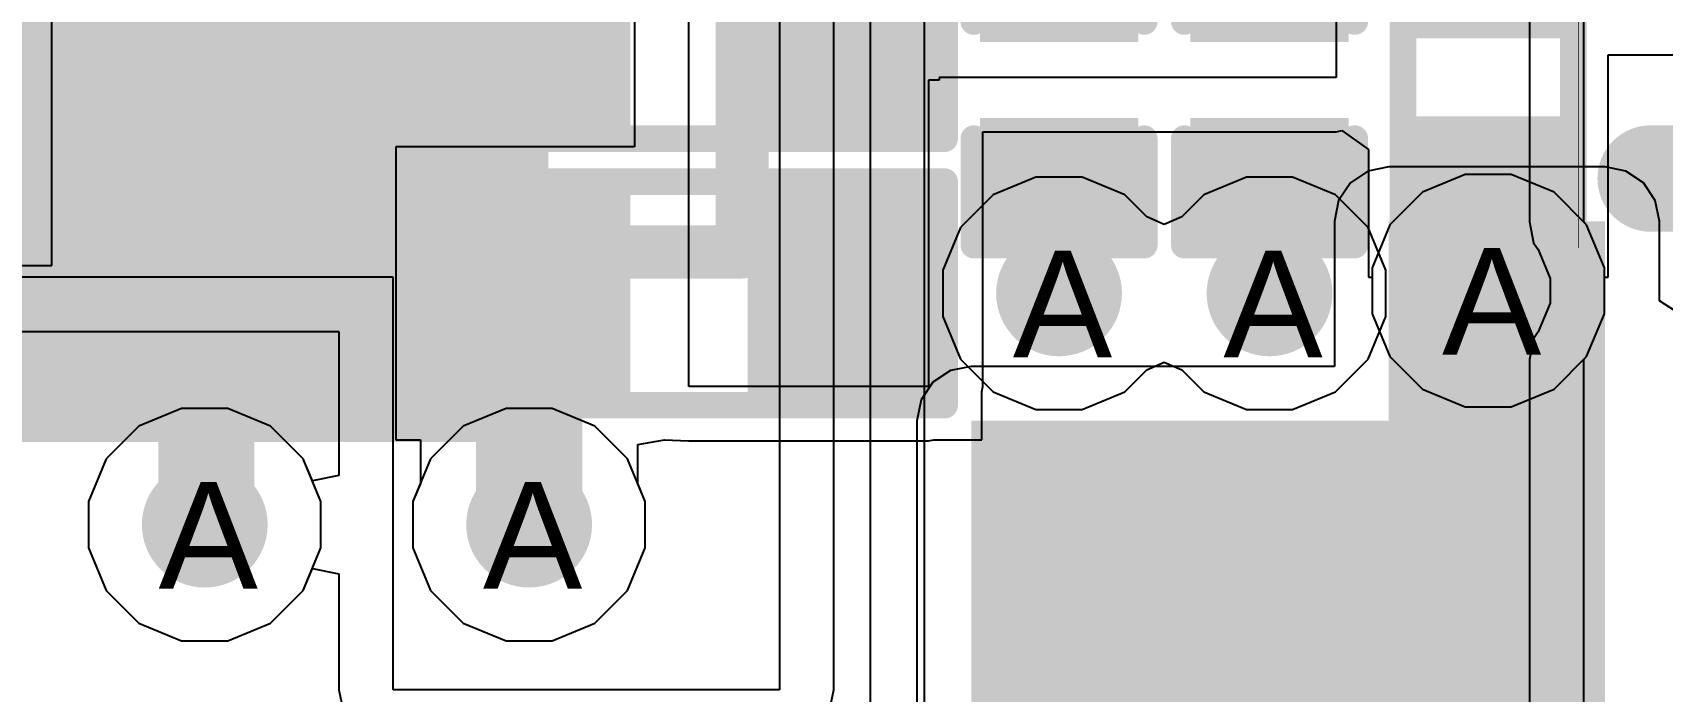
# Model space of a CAD drawing. Header units: inches. Extents: x 0 to 208, y 0 to 213.
# Drawn here: x 0.1968 to 0.5028, y 2.1997 to 2.3234 of the extents above; entities that cross this region are included whole.
import ezdxf

# ---------------------------------------------------------------- set-up
doc = ezdxf.new("R2010")
doc.units = ezdxf.units.IN
doc.header["$MEASUREMENT"] = 0
for name, color, linetype in [('Bottom Layer', 5, 'Continuous'), ('Bottom Overlay', 54, 'Continuous'), ('Bottom Paste', 16, 'Continuous'), ('Bottom Solder', 6, 'Continuous'), ('Drill Drawing', 1, 'Continuous'), ('L2_GND1', 16, 'Continuous'), ('L3_SIG1', 76, 'Continuous'), ('L4_PWR', 90, 'Continuous'), ('L5_GND2', 156, 'Continuous'), ('L6_SIG2', 130, 'Continuous'), ('L7_GND3', 216, 'Continuous'), ('Top Layer', 1, 'Continuous'), ('Top Overlay', 2, 'Continuous'), ('Top Paste', 8, 'Continuous'), ('Top Solder', 216, 'Continuous'), ('Via Holes', 16, 'Continuous')]:
    doc.layers.add(name, color=color, linetype=linetype)
doc.styles.add('Arial', font='', dxfattribs={"height": 0.2})
doc.styles.get('Arial').set_extended_font_data('Arial')

# ---------------------------------------------------------------- blocks, each defined once
blk = doc.blocks.new('CAP_0402_12')
at = {"layer": 'Top Layer'}
for points in [[(-0.0275, -0.0125), (-0.0275, 0.0125), (-0.0095, 0.0125), (-0.0095, -0.0125)], [(0.0095, -0.0125), (0.0095, 0.0125), (0.0275, 0.0125), (0.0275, -0.0125)]]:
    blk.add_hatch(color=1, dxfattribs=at).paths.add_polyline_path(points)
at = {"layer": 'Top Paste'}
for points in [[(-0.0275, -0.0125), (-0.0275, 0.0125), (-0.0095, 0.0125), (-0.0095, -0.0125)], [(0.0095, -0.0125), (0.0095, 0.0125), (0.0275, 0.0125), (0.0275, -0.0125)]]:
    blk.add_hatch(color=8, dxfattribs=at).paths.add_polyline_path(points)
at = {"layer": 'Top Solder'}
for points in [[(-0.02986, -0.01486), (-0.02986, 0.01486), (-0.00714, 0.01486), (-0.00714, -0.01486)], [(0.00714, -0.01486), (0.00714, 0.01486), (0.02986, 0.01486), (0.02986, -0.01486)]]:
    blk.add_hatch(color=216, dxfattribs=at).paths.add_polyline_path(points)
at = {"layer": 'Top Overlay'}
for points in [[(-0.011, 0.016, 0.005, 0.005, 0), (-0.031, 0.016, 0.005, 0.005, 0)], [(-0.031, -0.016, 0.005, 0.005, 0), (-0.031, 0.016, 0.005, 0.005, 0)], [(0.031, 0.016, 0.005, 0.005, 0), (0.011, 0.016, 0.005, 0.005, 0)], [(0.031, -0.016, 0.005, 0.005, 0), (0.031, 0.016, 0.005, 0.005, 0)], [(-0.011, -0.016, 0.005, 0.005, 0), (-0.031, -0.016, 0.005, 0.005, 0)], [(0.031, -0.016, 0.005, 0.005, 0), (0.011, -0.016, 0.005, 0.005, 0)]]:
    blk.add_lwpolyline(points, format="xyseb", dxfattribs=at)
for points in [[(-0.03225, 0.016, 0.0025, 0.0025, 1), (-0.02975, 0.016, 0.0025, 0.0025, 1)], [(-0.03225, 0.016, 0.0025, 0.0025, 1), (-0.02975, 0.016, 0.0025, 0.0025, 1)], [(-0.01225, 0.016, 0.0025, 0.0025, 1), (-0.00975, 0.016, 0.0025, 0.0025, 1)], [(0.00975, 0.016, 0.0025, 0.0025, 1), (0.01225, 0.016, 0.0025, 0.0025, 1)], [(0.02975, 0.016, 0.0025, 0.0025, 1), (0.03225, 0.016, 0.0025, 0.0025, 1)], [(0.02975, 0.016, 0.0025, 0.0025, 1), (0.03225, 0.016, 0.0025, 0.0025, 1)], [(-0.03225, -0.016, 0.0025, 0.0025, 1), (-0.02975, -0.016, 0.0025, 0.0025, 1)], [(-0.03225, -0.016, 0.0025, 0.0025, 1), (-0.02975, -0.016, 0.0025, 0.0025, 1)], [(-0.01225, -0.016, 0.0025, 0.0025, 1), (-0.00975, -0.016, 0.0025, 0.0025, 1)], [(0.00975, -0.016, 0.0025, 0.0025, 1), (0.01225, -0.016, 0.0025, 0.0025, 1)], [(0.02975, -0.016, 0.0025, 0.0025, 1), (0.03225, -0.016, 0.0025, 0.0025, 1)], [(0.02975, -0.016, 0.0025, 0.0025, 1), (0.03225, -0.016, 0.0025, 0.0025, 1)]]:
    blk.add_lwpolyline(points, format="xyseb", close=True, dxfattribs=at)
blk = doc.blocks.new('R___0603_14')
at = {"layer": 'Top Layer'}
for points in [[(-0.015, 0.0175), (-0.015, -0.0175), (-0.045, -0.0175), (-0.045, 0.0175)], [(0.045, 0.0175), (0.045, -0.0175), (0.015, -0.0175), (0.015, 0.0175)]]:
    blk.add_hatch(color=1, dxfattribs=at).paths.add_polyline_path(points)
at = {"layer": 'Top Paste'}
for points in [[(-0.015, 0.0175), (-0.015, -0.0175), (-0.045, -0.0175), (-0.045, 0.0175)], [(0.045, 0.0175), (0.045, -0.0175), (0.015, -0.0175), (0.015, 0.0175)]]:
    blk.add_hatch(color=8, dxfattribs=at).paths.add_polyline_path(points)
at = {"layer": 'Top Solder'}
for points in [[(-0.011, 0.0215), (-0.011, -0.0215), (-0.049, -0.0215), (-0.049, 0.0215)], [(0.049, 0.0215), (0.049, -0.0215), (0.011, -0.0215), (0.011, 0.0215)]]:
    blk.add_hatch(color=216, dxfattribs=at).paths.add_polyline_path(points)
at = {"layer": 'Top Overlay'}
for points in [[(-0.048, 0.021, 0.005, 0.005, 0), (-0.048, -0.021, 0.005, 0.005, 0)], [(0.048, 0.021, 0.005, 0.005, 0), (-0.048, 0.021, 0.005, 0.005, 0)], [(0.048, 0.021, 0.005, 0.005, 0), (0.048, -0.021, 0.005, 0.005, 0)], [(0.048, -0.021, 0.005, 0.005, 0), (-0.048, -0.021, 0.005, 0.005, 0)]]:
    blk.add_lwpolyline(points, format="xyseb", dxfattribs=at)
for points in [[(-0.04925, 0.021, 0.0025, 0.0025, 1), (-0.04675, 0.021, 0.0025, 0.0025, 1)], [(-0.04925, 0.021, 0.0025, 0.0025, 1), (-0.04675, 0.021, 0.0025, 0.0025, 1)], [(0.04675, 0.021, 0.0025, 0.0025, 1), (0.04925, 0.021, 0.0025, 0.0025, 1)], [(0.04675, 0.021, 0.0025, 0.0025, 1), (0.04925, 0.021, 0.0025, 0.0025, 1)], [(-0.04925, -0.021, 0.0025, 0.0025, 1), (-0.04675, -0.021, 0.0025, 0.0025, 1)], [(-0.04925, -0.021, 0.0025, 0.0025, 1), (-0.04675, -0.021, 0.0025, 0.0025, 1)], [(0.04675, -0.021, 0.0025, 0.0025, 1), (0.04925, -0.021, 0.0025, 0.0025, 1)], [(0.04675, -0.021, 0.0025, 0.0025, 1), (0.04925, -0.021, 0.0025, 0.0025, 1)]]:
    blk.add_lwpolyline(points, format="xyseb", close=True, dxfattribs=at)
blk = doc.blocks.new('R___0603_15')
at = {"layer": 'Top Layer'}
for points in [[(-0.015, 0.0175), (-0.015, -0.0175), (-0.045, -0.0175), (-0.045, 0.0175)], [(0.045, 0.0175), (0.045, -0.0175), (0.015, -0.0175), (0.015, 0.0175)]]:
    blk.add_hatch(color=1, dxfattribs=at).paths.add_polyline_path(points)
at = {"layer": 'Top Paste'}
for points in [[(-0.015, 0.0175), (-0.015, -0.0175), (-0.045, -0.0175), (-0.045, 0.0175)], [(0.045, 0.0175), (0.045, -0.0175), (0.015, -0.0175), (0.015, 0.0175)]]:
    blk.add_hatch(color=8, dxfattribs=at).paths.add_polyline_path(points)
at = {"layer": 'Top Solder'}
for points in [[(-0.011, 0.0215), (-0.011, -0.0215), (-0.049, -0.0215), (-0.049, 0.0215)], [(0.049, 0.0215), (0.049, -0.0215), (0.011, -0.0215), (0.011, 0.0215)]]:
    blk.add_hatch(color=216, dxfattribs=at).paths.add_polyline_path(points)
at = {"layer": 'Top Overlay'}
for points in [[(-0.048, -0.021, 0.005, 0.005, 0), (-0.048, 0.021, 0.005, 0.005, 0)], [(-0.048, 0.021, 0.005, 0.005, 0), (0.048, 0.021, 0.005, 0.005, 0)], [(0.048, -0.021, 0.005, 0.005, 0), (0.048, 0.021, 0.005, 0.005, 0)], [(-0.048, -0.021, 0.005, 0.005, 0), (0.048, -0.021, 0.005, 0.005, 0)]]:
    blk.add_lwpolyline(points, format="xyseb", dxfattribs=at)
for points in [[(-0.04925, 0.021, 0.0025, 0.0025, 1), (-0.04675, 0.021, 0.0025, 0.0025, 1)], [(-0.04925, 0.021, 0.0025, 0.0025, 1), (-0.04675, 0.021, 0.0025, 0.0025, 1)], [(0.04675, 0.021, 0.0025, 0.0025, 1), (0.04925, 0.021, 0.0025, 0.0025, 1)], [(0.04675, 0.021, 0.0025, 0.0025, 1), (0.04925, 0.021, 0.0025, 0.0025, 1)], [(-0.04925, -0.021, 0.0025, 0.0025, 1), (-0.04675, -0.021, 0.0025, 0.0025, 1)], [(-0.04925, -0.021, 0.0025, 0.0025, 1), (-0.04675, -0.021, 0.0025, 0.0025, 1)], [(0.04675, -0.021, 0.0025, 0.0025, 1), (0.04925, -0.021, 0.0025, 0.0025, 1)], [(0.04675, -0.021, 0.0025, 0.0025, 1), (0.04925, -0.021, 0.0025, 0.0025, 1)]]:
    blk.add_lwpolyline(points, format="xyseb", close=True, dxfattribs=at)
blk = doc.blocks.new('C____E_B_227')
at = {"layer": 'Bottom Layer'}
blk.add_hatch(color=5, dxfattribs=at).paths.add_polyline_path([(0.19862, 0.05059), (0.30847, 0.05059), (0.30847, -0.05059), (0.19862, -0.05059)])
at = {"layer": 'Bottom Paste'}
blk.add_hatch(color=16, dxfattribs=at).paths.add_polyline_path([(0.19862, 0.05059), (0.30847, 0.05059), (0.30847, -0.05059), (0.19862, -0.05059)])
at = {"layer": 'Bottom Solder'}
blk.add_hatch(color=6, dxfattribs=at).paths.add_polyline_path([(0.19462, 0.05459), (0.31247, 0.05459), (0.31247, -0.05459), (0.19462, -0.05459)])
at = {"layer": 'Bottom Overlay'}
for points in [[(0.27677, 0.091, 0.01, 0.01, 0), (-0.01523, 0.091, 0.01, 0.01, 0)], [(0.27677, 0.062, 0.01, 0.01, 0), (0.27677, 0.091, 0.01, 0.01, 0)]]:
    blk.add_lwpolyline(points, format="xyseb", dxfattribs=at)
for points in [[(0.27427, 0.091, 0.005, 0.005, 1), (0.27927, 0.091, 0.005, 0.005, 1)], [(0.27427, 0.091, 0.005, 0.005, 1), (0.27927, 0.091, 0.005, 0.005, 1)], [(0.27427, 0.062, 0.005, 0.005, 1), (0.27927, 0.062, 0.005, 0.005, 1)]]:
    blk.add_lwpolyline(points, format="xyseb", close=True, dxfattribs=at)
blk = doc.blocks.new('R___0402_385')
at = {"layer": 'Top Layer'}
for points in [[(-0.0275, -0.0125), (-0.0275, 0.0125), (-0.0095, 0.0125), (-0.0095, -0.0125)], [(0.0095, -0.0125), (0.0095, 0.0125), (0.0275, 0.0125), (0.0275, -0.0125)]]:
    blk.add_hatch(color=1, dxfattribs=at).paths.add_polyline_path(points)
at = {"layer": 'Top Paste'}
for points in [[(-0.0275, -0.0125), (-0.0275, 0.0125), (-0.0095, 0.0125), (-0.0095, -0.0125)], [(0.0095, -0.0125), (0.0095, 0.0125), (0.0275, 0.0125), (0.0275, -0.0125)]]:
    blk.add_hatch(color=8, dxfattribs=at).paths.add_polyline_path(points)
at = {"layer": 'Top Solder'}
for points in [[(-0.02967, -0.01467), (-0.02967, 0.01466), (-0.00733, 0.01466), (-0.00733, -0.01467)], [(0.00733, -0.01467), (0.00733, 0.01466), (0.02967, 0.01466), (0.02967, -0.01467)]]:
    blk.add_hatch(color=216, dxfattribs=at).paths.add_polyline_path(points)
at = {"layer": 'Top Overlay'}
for points in [[(-0.031, 0.016, 0.005, 0.005, 0), (-0.031, -0.016, 0.005, 0.005, 0)], [(-0.031, 0.016, 0.005, 0.005, 0), (0.031, 0.016, 0.005, 0.005, 0)], [(0.031, 0.016, 0.005, 0.005, 0), (0.031, -0.016, 0.005, 0.005, 0)], [(-0.031, -0.016, 0.005, 0.005, 0), (0.031, -0.016, 0.005, 0.005, 0)], [(-0.032, -0.017, 0.000127, 0.000127, 0), (0.032, -0.017, 0.000127, 0.000127, 0)]]:
    blk.add_lwpolyline(points, format="xyseb", dxfattribs=at)
for points in [[(-0.03225, 0.016, 0.0025, 0.0025, 1), (-0.02975, 0.016, 0.0025, 0.0025, 1)], [(-0.03225, 0.016, 0.0025, 0.0025, 1), (-0.02975, 0.016, 0.0025, 0.0025, 1)], [(0.02975, 0.016, 0.0025, 0.0025, 1), (0.03225, 0.016, 0.0025, 0.0025, 1)], [(0.02975, 0.016, 0.0025, 0.0025, 1), (0.03225, 0.016, 0.0025, 0.0025, 1)], [(-0.03225, -0.016, 0.0025, 0.0025, 1), (-0.02975, -0.016, 0.0025, 0.0025, 1)], [(-0.03225, -0.016, 0.0025, 0.0025, 1), (-0.02975, -0.016, 0.0025, 0.0025, 1)], [(0.02975, -0.016, 0.0025, 0.0025, 1), (0.03225, -0.016, 0.0025, 0.0025, 1)], [(0.02975, -0.016, 0.0025, 0.0025, 1), (0.03225, -0.016, 0.0025, 0.0025, 1)], [(-0.03203, -0.017, 0.0000635, 0.0000635, 1), (-0.03197, -0.017, 0.0000635, 0.0000635, 1)], [(0.03197, -0.017, 0.0000635, 0.0000635, 1), (0.03203, -0.017, 0.0000635, 0.0000635, 1)]]:
    blk.add_lwpolyline(points, format="xyseb", close=True, dxfattribs=at)
blk = doc.blocks.new('CAP_0402_628')
at = {"layer": 'Top Layer'}
for points in [[(-0.0275, -0.0125), (-0.0275, 0.0125), (-0.0095, 0.0125), (-0.0095, -0.0125)], [(0.0095, -0.0125), (0.0095, 0.0125), (0.0275, 0.0125), (0.0275, -0.0125)]]:
    blk.add_hatch(color=1, dxfattribs=at).paths.add_polyline_path(points)
at = {"layer": 'Top Paste'}
for points in [[(-0.0275, -0.0125), (-0.0275, 0.0125), (-0.0095, 0.0125), (-0.0095, -0.0125)], [(0.0095, -0.0125), (0.0095, 0.0125), (0.0275, 0.0125), (0.0275, -0.0125)]]:
    blk.add_hatch(color=8, dxfattribs=at).paths.add_polyline_path(points)
at = {"layer": 'Top Solder'}
for points in [[(-0.02986, -0.01486), (-0.02986, 0.01486), (-0.00714, 0.01486), (-0.00714, -0.01486)], [(0.00714, -0.01486), (0.00714, 0.01486), (0.02986, 0.01486), (0.02986, -0.01486)]]:
    blk.add_hatch(color=216, dxfattribs=at).paths.add_polyline_path(points)
at = {"layer": 'Top Overlay'}
for points in [[(-0.031, -0.016, 0.005, 0.005, 0), (-0.031, 0.016, 0.005, 0.005, 0)], [(-0.011, 0.016, 0.005, 0.005, 0), (-0.031, 0.016, 0.005, 0.005, 0)], [(0.031, 0.016, 0.005, 0.005, 0), (0.011, 0.016, 0.005, 0.005, 0)], [(0.031, -0.016, 0.005, 0.005, 0), (0.031, 0.016, 0.005, 0.005, 0)], [(-0.011, -0.016, 0.005, 0.005, 0), (-0.031, -0.016, 0.005, 0.005, 0)], [(0.031, -0.016, 0.005, 0.005, 0), (0.011, -0.016, 0.005, 0.005, 0)]]:
    blk.add_lwpolyline(points, format="xyseb", dxfattribs=at)
for points in [[(-0.03225, 0.016, 0.0025, 0.0025, 1), (-0.02975, 0.016, 0.0025, 0.0025, 1)], [(-0.03225, 0.016, 0.0025, 0.0025, 1), (-0.02975, 0.016, 0.0025, 0.0025, 1)], [(-0.01225, 0.016, 0.0025, 0.0025, 1), (-0.00975, 0.016, 0.0025, 0.0025, 1)], [(0.00975, 0.016, 0.0025, 0.0025, 1), (0.01225, 0.016, 0.0025, 0.0025, 1)], [(0.02975, 0.016, 0.0025, 0.0025, 1), (0.03225, 0.016, 0.0025, 0.0025, 1)], [(0.02975, 0.016, 0.0025, 0.0025, 1), (0.03225, 0.016, 0.0025, 0.0025, 1)], [(-0.03225, -0.016, 0.0025, 0.0025, 1), (-0.02975, -0.016, 0.0025, 0.0025, 1)], [(-0.03225, -0.016, 0.0025, 0.0025, 1), (-0.02975, -0.016, 0.0025, 0.0025, 1)], [(-0.01225, -0.016, 0.0025, 0.0025, 1), (-0.00975, -0.016, 0.0025, 0.0025, 1)], [(0.00975, -0.016, 0.0025, 0.0025, 1), (0.01225, -0.016, 0.0025, 0.0025, 1)], [(0.02975, -0.016, 0.0025, 0.0025, 1), (0.03225, -0.016, 0.0025, 0.0025, 1)], [(0.02975, -0.016, 0.0025, 0.0025, 1), (0.03225, -0.016, 0.0025, 0.0025, 1)]]:
    blk.add_lwpolyline(points, format="xyseb", close=True, dxfattribs=at)

msp = doc.modelspace()

# ---------------------------------------------------------------- hatches: boundary and pattern name
at = {"layer": 'Bottom Layer'}
h = msp.add_hatch(color=5, dxfattribs=at)
edge = h.paths.add_edge_path()
edge.add_arc((0.38949, 2.27444), 0.01181, 0, 360)
h = msp.add_hatch(color=5, dxfattribs=at)
edge = h.paths.add_edge_path()
edge.add_arc((0.42901, 2.27444), 0.01181, 0, 360)
for points in [[(0.45139, 2.13243), (0.492, 2.13243), (0.492, 2.288), (0.45139, 2.288)], [(0.373, 2.13243), (0.46193, 2.13243), (0.46193, 2.25053), (0.373, 2.25053)]]:
    msp.add_hatch(color=5, dxfattribs=at).paths.add_polyline_path(points)
h = msp.add_hatch(color=5, dxfattribs=at)
edge = h.paths.add_edge_path()
edge.add_arc((0.47006, 2.27494), 0.01181, 0, 360)
h = msp.add_hatch(color=5, dxfattribs=at)
edge = h.paths.add_edge_path()
edge.add_arc((0.2291, 2.231), 0.01181, 0, 360)
h = msp.add_hatch(color=5, dxfattribs=at)
edge = h.paths.add_edge_path()
edge.add_arc((0.29, 2.231), 0.01181, 0, 360)
at = {"layer": 'L2_GND1'}
h = msp.add_hatch(color=16, dxfattribs=at)
edge = h.paths.add_edge_path()
edge.add_arc((0.38949, 2.27444), 0.01181, 0, 360)
h = msp.add_hatch(color=16, dxfattribs=at)
edge = h.paths.add_edge_path()
edge.add_arc((0.42901, 2.27444), 0.01181, 0, 360)
h = msp.add_hatch(color=16, dxfattribs=at)
edge = h.paths.add_edge_path()
edge.add_arc((0.47006, 2.27494), 0.01181, 0, 360)
h = msp.add_hatch(color=16, dxfattribs=at)
edge = h.paths.add_edge_path()
edge.add_arc((0.2291, 2.231), 0.01181, 0, 360)
h = msp.add_hatch(color=16, dxfattribs=at)
edge = h.paths.add_edge_path()
edge.add_arc((0.29, 2.231), 0.01181, 0, 360)
at = {"layer": 'L3_SIG1'}
h = msp.add_hatch(color=76, dxfattribs=at)
edge = h.paths.add_edge_path()
edge.add_arc((0.38949, 2.27444), 0.01181, 0, 360)
h = msp.add_hatch(color=76, dxfattribs=at)
edge = h.paths.add_edge_path()
edge.add_arc((0.42901, 2.27444), 0.01181, 0, 360)
h = msp.add_hatch(color=76, dxfattribs=at)
edge = h.paths.add_edge_path()
edge.add_arc((0.47006, 2.27494), 0.01181, 0, 360)
h = msp.add_hatch(color=76, dxfattribs=at)
edge = h.paths.add_edge_path()
edge.add_arc((0.2291, 2.231), 0.01181, 0, 360)
h = msp.add_hatch(color=76, dxfattribs=at)
edge = h.paths.add_edge_path()
edge.add_arc((0.29, 2.231), 0.01181, 0, 360)
at = {"layer": 'L4_PWR'}
h = msp.add_hatch(color=90, dxfattribs=at)
edge = h.paths.add_edge_path()
edge.add_arc((0.38949, 2.27444), 0.01181, 0, 360)
h = msp.add_hatch(color=90, dxfattribs=at)
edge = h.paths.add_edge_path()
edge.add_arc((0.42901, 2.27444), 0.01181, 0, 360)
h = msp.add_hatch(color=90, dxfattribs=at)
edge = h.paths.add_edge_path()
edge.add_arc((0.47006, 2.27494), 0.01181, 0, 360)
h = msp.add_hatch(color=90, dxfattribs=at)
edge = h.paths.add_edge_path()
edge.add_arc((0.2291, 2.231), 0.01181, 0, 360)
h = msp.add_hatch(color=90, dxfattribs=at)
edge = h.paths.add_edge_path()
edge.add_arc((0.29, 2.231), 0.01181, 0, 360)
at = {"layer": 'L5_GND2'}
h = msp.add_hatch(color=156, dxfattribs=at)
edge = h.paths.add_edge_path()
edge.add_arc((0.38949, 2.27444), 0.01181, 0, 360)
h = msp.add_hatch(color=156, dxfattribs=at)
edge = h.paths.add_edge_path()
edge.add_arc((0.42901, 2.27444), 0.01181, 0, 360)
h = msp.add_hatch(color=156, dxfattribs=at)
edge = h.paths.add_edge_path()
edge.add_arc((0.47006, 2.27494), 0.01181, 0, 360)
h = msp.add_hatch(color=156, dxfattribs=at)
edge = h.paths.add_edge_path()
edge.add_arc((0.2291, 2.231), 0.01181, 0, 360)
h = msp.add_hatch(color=156, dxfattribs=at)
edge = h.paths.add_edge_path()
edge.add_arc((0.29, 2.231), 0.01181, 0, 360)
at = {"layer": 'L6_SIG2'}
h = msp.add_hatch(color=130, dxfattribs=at)
edge = h.paths.add_edge_path()
edge.add_arc((0.38949, 2.27444), 0.01181, 0, 360)
h = msp.add_hatch(color=130, dxfattribs=at)
edge = h.paths.add_edge_path()
edge.add_arc((0.42901, 2.27444), 0.01181, 0, 360)
h = msp.add_hatch(color=130, dxfattribs=at)
edge = h.paths.add_edge_path()
edge.add_arc((0.47006, 2.27494), 0.01181, 0, 360)
h = msp.add_hatch(color=130, dxfattribs=at)
edge = h.paths.add_edge_path()
edge.add_arc((0.2291, 2.231), 0.01181, 0, 360)
h = msp.add_hatch(color=130, dxfattribs=at)
edge = h.paths.add_edge_path()
edge.add_arc((0.29, 2.231), 0.01181, 0, 360)
at = {"layer": 'L7_GND3'}
h = msp.add_hatch(color=216, dxfattribs=at)
edge = h.paths.add_edge_path()
edge.add_arc((0.38949, 2.27444), 0.01181, 0, 360)
h = msp.add_hatch(color=216, dxfattribs=at)
edge = h.paths.add_edge_path()
edge.add_arc((0.42901, 2.27444), 0.01181, 0, 360)
h = msp.add_hatch(color=216, dxfattribs=at)
edge = h.paths.add_edge_path()
edge.add_arc((0.47006, 2.27494), 0.01181, 0, 360)
h = msp.add_hatch(color=216, dxfattribs=at)
edge = h.paths.add_edge_path()
edge.add_arc((0.2291, 2.231), 0.01181, 0, 360)
h = msp.add_hatch(color=216, dxfattribs=at)
edge = h.paths.add_edge_path()
edge.add_arc((0.29, 2.231), 0.01181, 0, 360)
at = {"layer": 'Top Layer'}
h = msp.add_hatch(color=1, dxfattribs=at)
edge = h.paths.add_edge_path()
edge.add_arc((0.38949, 2.27444), 0.01181, 0, 360)
h = msp.add_hatch(color=1, dxfattribs=at)
edge = h.paths.add_edge_path()
edge.add_arc((0.42901, 2.27444), 0.01181, 0, 360)
h = msp.add_hatch(color=1, dxfattribs=at)
edge = h.paths.add_edge_path()
edge.add_arc((0.47006, 2.27494), 0.01181, 0, 360)
h = msp.add_hatch(color=1, dxfattribs=at)
edge = h.paths.add_edge_path()
edge.add_arc((0.2291, 2.231), 0.01181, 0, 360)
h = msp.add_hatch(color=1, dxfattribs=at)
edge = h.paths.add_edge_path()
edge.add_arc((0.29, 2.231), 0.01181, 0, 360)
at = {"layer": 'Via Holes'}
h = msp.add_hatch(color=7, dxfattribs=at)
edge = h.paths.add_edge_path()
edge.add_arc((0.38949, 2.27444), 0.00591, 0, 360)
h = msp.add_hatch(color=7, dxfattribs=at)
edge = h.paths.add_edge_path()
edge.add_arc((0.42901, 2.27444), 0.00591, 0, 360)
h = msp.add_hatch(color=7, dxfattribs=at)
edge = h.paths.add_edge_path()
edge.add_arc((0.47006, 2.27494), 0.00591, 0, 360)
h = msp.add_hatch(color=7, dxfattribs=at)
edge = h.paths.add_edge_path()
edge.add_arc((0.2291, 2.231), 0.00591, 0, 360)
h = msp.add_hatch(color=7, dxfattribs=at)
edge = h.paths.add_edge_path()
edge.add_arc((0.29, 2.231), 0.00591, 0, 360)

# ---------------------------------------------------------------- linework, layer by layer
at = {"layer": 'Bottom Layer'}
for p, q in [((0.45139, 2.2982), (0.44748, 2.29742)), ((0.492, 2.2982), (0.45139, 2.2982)), ((0.4959, 2.29742), (0.492, 2.2982)), ((0.44418, 2.29521), (0.44197, 2.2919)), ((0.44748, 2.29742), (0.44418, 2.29521)), ((0.49921, 2.29521), (0.4959, 2.29742)), ((0.50142, 2.2919), (0.49921, 2.29521)), ((0.44197, 2.2919), (0.44119, 2.288)), ((0.5022, 2.288), (0.50142, 2.2919)), ((0.44119, 2.288), (0.44119, 2.26073)), ((0.5022, 2.27304), (0.5022, 2.288)), ((0.5072, 2.26984), (0.5022, 2.27304)), ((0.3691, 2.25995), (0.36579, 2.25774)), ((0.373, 2.26073), (0.3691, 2.25995)), ((0.44119, 2.26073), (0.373, 2.26073)), ((0.36579, 2.25774), (0.36358, 2.25444)), ((0.28566, 2.25281), (0.27764, 2.24949)), ((0.29434, 2.25281), (0.28566, 2.25281)), ((0.30235, 2.24949), (0.29434, 2.25281)), ((0.36358, 2.25444), (0.3628, 2.25053)), ((0.27764, 2.24949), (0.27151, 2.24336)), ((0.30849, 2.24336), (0.30235, 2.24949)), ((0.3628, 2.25053), (0.3628, 2.13243)), ((0.27151, 2.24336), (0.26819, 2.23534)), ((0.31181, 2.23534), (0.30849, 2.24336)), ((0.26819, 2.23534), (0.26819, 2.22666)), ((0.31181, 2.22666), (0.31181, 2.23534)), ((0.26819, 2.22666), (0.27151, 2.21865)), ((0.30849, 2.21865), (0.31181, 2.22666)), ((0.27151, 2.21865), (0.27764, 2.21251)), ((0.30235, 2.21251), (0.30849, 2.21865)), ((0.27764, 2.21251), (0.28566, 2.20919)), ((0.29434, 2.20919), (0.30235, 2.21251)), ((0.28566, 2.20919), (0.29434, 2.20919))]:
    msp.add_line(p, q, dxfattribs=at)
at = {"layer": 'L2_GND1'}
for p, q in [((0.354, 2.55392), (0.354, 2.1088)), ((0.3642, 2.14839), (0.3642, 2.35736)), ((0.46573, 2.29675), (0.45771, 2.29343)), ((0.4744, 2.29675), (0.46573, 2.29675)), ((0.48242, 2.29343), (0.4744, 2.29675)), ((0.45771, 2.29343), (0.45157, 2.28729)), ((0.48855, 2.28729), (0.48242, 2.29343)), ((0.45157, 2.28729), (0.44825, 2.27927)), ((0.49187, 2.27927), (0.48855, 2.28729)), ((0.44825, 2.27927), (0.44825, 2.2706)), ((0.49187, 2.2706), (0.49187, 2.27927)), ((0.44825, 2.2706), (0.45157, 2.26258)), ((0.48855, 2.26258), (0.49187, 2.2706)), ((0.45157, 2.26258), (0.45771, 2.25645)), ((0.48242, 2.25645), (0.48855, 2.26258)), ((0.45771, 2.25645), (0.46573, 2.25313)), ((0.4744, 2.25313), (0.48242, 2.25645)), ((0.22476, 2.25281), (0.21674, 2.24949)), ((0.23344, 2.25281), (0.22476, 2.25281)), ((0.24145, 2.24949), (0.23344, 2.25281)), ((0.28566, 2.25281), (0.27764, 2.24949)), ((0.29434, 2.25281), (0.28566, 2.25281)), ((0.30235, 2.24949), (0.29434, 2.25281)), ((0.46573, 2.25313), (0.4744, 2.25313)), ((0.21674, 2.24949), (0.21061, 2.24336)), ((0.24759, 2.24336), (0.24145, 2.24949)), ((0.27764, 2.24949), (0.27151, 2.24336)), ((0.30849, 2.24336), (0.30235, 2.24949)), ((0.21061, 2.24336), (0.20729, 2.23534)), ((0.25091, 2.23534), (0.24759, 2.24336)), ((0.27151, 2.24336), (0.26819, 2.23534)), ((0.31181, 2.23534), (0.30849, 2.24336)), ((0.20729, 2.23534), (0.20729, 2.22666)), ((0.25091, 2.22666), (0.25091, 2.23534)), ((0.26819, 2.23534), (0.26819, 2.22666)), ((0.31181, 2.22666), (0.31181, 2.23534)), ((0.20729, 2.22666), (0.21061, 2.21865)), ((0.24759, 2.21865), (0.25091, 2.22666)), ((0.26819, 2.22666), (0.27151, 2.21865)), ((0.30849, 2.21865), (0.31181, 2.22666)), ((0.21061, 2.21865), (0.21674, 2.21251)), ((0.24145, 2.21251), (0.24759, 2.21865)), ((0.27151, 2.21865), (0.27764, 2.21251)), ((0.30235, 2.21251), (0.30849, 2.21865)), ((0.21674, 2.21251), (0.22476, 2.20919)), ((0.23344, 2.20919), (0.24145, 2.21251)), ((0.27764, 2.21251), (0.28566, 2.20919)), ((0.29434, 2.20919), (0.30235, 2.21251)), ((0.22476, 2.20919), (0.23344, 2.20919)), ((0.28566, 2.20919), (0.29434, 2.20919))]:
    msp.add_line(p, q, dxfattribs=at)
at = {"layer": 'L3_SIG1'}
for p, q in [((0.38516, 2.29625), (0.37714, 2.29293)), ((0.39383, 2.29625), (0.38516, 2.29625)), ((0.40185, 2.29293), (0.39383, 2.29625)), ((0.42467, 2.29625), (0.41666, 2.29293)), ((0.43335, 2.29625), (0.42467, 2.29625)), ((0.44137, 2.29293), (0.43335, 2.29625)), ((0.37714, 2.29293), (0.371, 2.2868)), ((0.40599, 2.28879), (0.40185, 2.29293)), ((0.41666, 2.29293), (0.41252, 2.28879)), ((0.4475, 2.2868), (0.44137, 2.29293)), ((0.371, 2.2868), (0.36768, 2.27878)), ((0.40925, 2.28736), (0.40599, 2.28879)), ((0.41252, 2.28879), (0.40925, 2.28736)), ((0.45082, 2.27878), (0.4475, 2.2868)), ((0.36768, 2.27878), (0.36768, 2.2701)), ((0.45082, 2.2701), (0.45082, 2.27878)), ((0.36768, 2.2701), (0.371, 2.26209)), ((0.4475, 2.26209), (0.45082, 2.2701)), ((0.371, 2.26209), (0.37714, 2.25595)), ((0.40599, 2.26009), (0.40925, 2.26153)), ((0.40925, 2.26153), (0.41252, 2.26009)), ((0.44137, 2.25595), (0.4475, 2.26209)), ((0.40185, 2.25595), (0.40599, 2.26009)), ((0.41252, 2.26009), (0.41666, 2.25595)), ((0.37714, 2.25595), (0.38516, 2.25263)), ((0.39383, 2.25263), (0.40185, 2.25595)), ((0.41666, 2.25595), (0.42467, 2.25263)), ((0.43335, 2.25263), (0.44137, 2.25595)), ((0.22476, 2.25281), (0.21674, 2.24949)), ((0.23344, 2.25281), (0.22476, 2.25281)), ((0.24145, 2.24949), (0.23344, 2.25281)), ((0.28566, 2.25281), (0.27764, 2.24949)), ((0.29434, 2.25281), (0.28566, 2.25281)), ((0.30235, 2.24949), (0.29434, 2.25281)), ((0.38516, 2.25263), (0.39383, 2.25263)), ((0.42467, 2.25263), (0.43335, 2.25263)), ((0.21674, 2.24949), (0.21061, 2.24336)), ((0.24759, 2.24336), (0.24145, 2.24949)), ((0.27764, 2.24949), (0.27151, 2.24336)), ((0.30849, 2.24336), (0.30235, 2.24949)), ((0.21061, 2.24336), (0.20729, 2.23534)), ((0.25091, 2.23534), (0.24759, 2.24336)), ((0.27151, 2.24336), (0.26819, 2.23534)), ((0.31181, 2.23534), (0.30849, 2.24336)), ((0.20729, 2.23534), (0.20729, 2.22666)), ((0.25091, 2.22666), (0.25091, 2.23534)), ((0.26819, 2.23534), (0.26819, 2.22666)), ((0.31181, 2.22666), (0.31181, 2.23534)), ((0.20729, 2.22666), (0.21061, 2.21865)), ((0.24759, 2.21865), (0.25091, 2.22666)), ((0.26819, 2.22666), (0.27151, 2.21865)), ((0.30849, 2.21865), (0.31181, 2.22666)), ((0.21061, 2.21865), (0.21674, 2.21251)), ((0.24145, 2.21251), (0.24759, 2.21865)), ((0.27151, 2.21865), (0.27764, 2.21251)), ((0.30235, 2.21251), (0.30849, 2.21865)), ((0.21674, 2.21251), (0.22476, 2.20919)), ((0.23344, 2.20919), (0.24145, 2.21251)), ((0.27764, 2.21251), (0.28566, 2.20919)), ((0.29434, 2.20919), (0.30235, 2.21251)), ((0.22476, 2.20919), (0.23344, 2.20919)), ((0.28566, 2.20919), (0.29434, 2.20919))]:
    msp.add_line(p, q, dxfattribs=at)
msp.add_lwpolyline([(0.50057, 2.29601, 0.02, 0.02, 0), (0.69604, 2.29601, 0.02, 0.02, 0)], format="xyseb", dxfattribs=at)
msp.add_lwpolyline([(0.49557, 2.29601, 0.01, 0.01, 1), (0.50557, 2.29601, 0.01, 0.01, 1)], format="xyseb", close=True, dxfattribs=at)
at = {"layer": 'L4_PWR'}
for p, q in [((0.488, 2.28785), (0.488, 2.41844)), ((0.4778, 2.41357), (0.4778, 2.28785)), ((0.337, 2.355), (0.337, 2.2)), ((0.3472, 2.2), (0.3472, 2.355)), ((0.38516, 2.29625), (0.37714, 2.29293)), ((0.39383, 2.29625), (0.38516, 2.29625)), ((0.40185, 2.29293), (0.39383, 2.29625)), ((0.42467, 2.29625), (0.41666, 2.29293)), ((0.43335, 2.29625), (0.42467, 2.29625)), ((0.44137, 2.29293), (0.43335, 2.29625)), ((0.37714, 2.29293), (0.371, 2.2868)), ((0.40599, 2.28879), (0.40185, 2.29293)), ((0.41666, 2.29293), (0.41252, 2.28879)), ((0.4475, 2.2868), (0.44137, 2.29293)), ((0.371, 2.2868), (0.36768, 2.27878)), ((0.40925, 2.28736), (0.40599, 2.28879)), ((0.41252, 2.28879), (0.40925, 2.28736)), ((0.45082, 2.27878), (0.4475, 2.2868)), ((0.4778, 2.28785), (0.47858, 2.28394)), ((0.48855, 2.28729), (0.488, 2.28785)), ((0.49187, 2.27927), (0.48855, 2.28729)), ((0.47858, 2.28394), (0.47943, 2.28267)), ((0.47943, 2.28267), (0.48168, 2.27725)), ((0.2645, 2.2775), (0.16, 2.2775)), ((0.2645, 2.2), (0.2645, 2.2775)), ((0.36768, 2.27878), (0.36768, 2.2701)), ((0.45082, 2.2701), (0.45082, 2.27878)), ((0.48168, 2.27725), (0.48168, 2.27263)), ((0.49187, 2.2706), (0.49187, 2.27927)), ((0.48168, 2.27263), (0.47943, 2.26721)), ((0.48855, 2.26258), (0.49187, 2.2706)), ((0.36768, 2.2701), (0.371, 2.26209)), ((0.4475, 2.26209), (0.45082, 2.2701)), ((0.16, 2.2673), (0.2543, 2.2673)), ((0.2543, 2.2673), (0.2543, 2.24021)), ((0.47858, 2.26593), (0.4778, 2.26203)), ((0.47943, 2.26721), (0.47858, 2.26593)), ((0.371, 2.26209), (0.37714, 2.25595)), ((0.40599, 2.26009), (0.40925, 2.26153)), ((0.40925, 2.26153), (0.41252, 2.26009)), ((0.44137, 2.25595), (0.4475, 2.26209)), ((0.4778, 2.26203), (0.4778, 2.169)), ((0.488, 2.26203), (0.48855, 2.26258)), ((0.488, 2.169), (0.488, 2.26203)), ((0.40185, 2.25595), (0.40599, 2.26009)), ((0.41252, 2.26009), (0.41666, 2.25595)), ((0.37714, 2.25595), (0.38516, 2.25263)), ((0.39383, 2.25263), (0.40185, 2.25595)), ((0.41666, 2.25595), (0.42467, 2.25263)), ((0.43335, 2.25263), (0.44137, 2.25595)), ((0.22476, 2.25281), (0.21674, 2.24949)), ((0.23344, 2.25281), (0.22476, 2.25281)), ((0.24145, 2.24949), (0.23344, 2.25281)), ((0.38516, 2.25263), (0.39383, 2.25263)), ((0.42467, 2.25263), (0.43335, 2.25263)), ((0.21674, 2.24949), (0.21061, 2.24336)), ((0.24759, 2.24336), (0.24145, 2.24949)), ((0.21061, 2.24336), (0.20729, 2.23534)), ((0.2493, 2.23921), (0.24759, 2.24336)), ((0.2543, 2.24021), (0.2493, 2.23921)), ((0.20729, 2.23534), (0.20729, 2.22666)), ((0.20729, 2.22666), (0.21061, 2.21865)), ((0.24759, 2.21865), (0.2493, 2.22279)), ((0.2493, 2.22279), (0.2543, 2.22179)), ((0.2543, 2.22179), (0.2543, 2.2)), ((0.21061, 2.21865), (0.21674, 2.21251)), ((0.24145, 2.21251), (0.24759, 2.21865)), ((0.21674, 2.21251), (0.22476, 2.20919)), ((0.23344, 2.20919), (0.24145, 2.21251)), ((0.22476, 2.20919), (0.23344, 2.20919)), ((0.2543, 2.2), (0.25508, 2.1961)), ((0.337, 2.2), (0.2645, 2.2)), ((0.34642, 2.1961), (0.3472, 2.2))]:
    msp.add_line(p, q, dxfattribs=at)
at = {"layer": 'L5_GND2'}
for p, q in [((0.46573, 2.29675), (0.45771, 2.29343)), ((0.4744, 2.29675), (0.46573, 2.29675)), ((0.48242, 2.29343), (0.4744, 2.29675)), ((0.45771, 2.29343), (0.45157, 2.28729)), ((0.48855, 2.28729), (0.48242, 2.29343)), ((0.45157, 2.28729), (0.44825, 2.27927)), ((0.49187, 2.27927), (0.48855, 2.28729)), ((0.44825, 2.27927), (0.44825, 2.2706)), ((0.49187, 2.2706), (0.49187, 2.27927)), ((0.44825, 2.2706), (0.45157, 2.26258)), ((0.48855, 2.26258), (0.49187, 2.2706)), ((0.45157, 2.26258), (0.45771, 2.25645)), ((0.48242, 2.25645), (0.48855, 2.26258)), ((0.45771, 2.25645), (0.46573, 2.25313)), ((0.4744, 2.25313), (0.48242, 2.25645)), ((0.28566, 2.25281), (0.27764, 2.24949)), ((0.29434, 2.25281), (0.28566, 2.25281)), ((0.30235, 2.24949), (0.29434, 2.25281)), ((0.46573, 2.25313), (0.4744, 2.25313)), ((0.27764, 2.24949), (0.27151, 2.24336)), ((0.30849, 2.24336), (0.30235, 2.24949)), ((0.27151, 2.24336), (0.26819, 2.23534)), ((0.31181, 2.23534), (0.30849, 2.24336)), ((0.26819, 2.23534), (0.26819, 2.22666)), ((0.31181, 2.22666), (0.31181, 2.23534)), ((0.26819, 2.22666), (0.27151, 2.21865)), ((0.30849, 2.21865), (0.31181, 2.22666)), ((0.27151, 2.21865), (0.27764, 2.21251)), ((0.30235, 2.21251), (0.30849, 2.21865)), ((0.27764, 2.21251), (0.28566, 2.20919)), ((0.29434, 2.20919), (0.30235, 2.21251)), ((0.28566, 2.20919), (0.29434, 2.20919))]:
    msp.add_line(p, q, dxfattribs=at)
at = {"layer": 'L6_SIG2'}
for p, q in [((0.46573, 2.29675), (0.45771, 2.29343)), ((0.4744, 2.29675), (0.46573, 2.29675)), ((0.48242, 2.29343), (0.4744, 2.29675)), ((0.45771, 2.29343), (0.45157, 2.28729)), ((0.48855, 2.28729), (0.48242, 2.29343)), ((0.45157, 2.28729), (0.44825, 2.27927)), ((0.49187, 2.27927), (0.48855, 2.28729)), ((0.44825, 2.27927), (0.44825, 2.2706)), ((0.49187, 2.2706), (0.49187, 2.27927)), ((0.44825, 2.2706), (0.45157, 2.26258)), ((0.48855, 2.26258), (0.49187, 2.2706)), ((0.45157, 2.26258), (0.45771, 2.25645)), ((0.48242, 2.25645), (0.48855, 2.26258)), ((0.45771, 2.25645), (0.46573, 2.25313)), ((0.4744, 2.25313), (0.48242, 2.25645)), ((0.28566, 2.25281), (0.27764, 2.24949)), ((0.29434, 2.25281), (0.28566, 2.25281)), ((0.30235, 2.24949), (0.29434, 2.25281)), ((0.46573, 2.25313), (0.4744, 2.25313)), ((0.27764, 2.24949), (0.27151, 2.24336)), ((0.30849, 2.24336), (0.30235, 2.24949)), ((0.27151, 2.24336), (0.26819, 2.23534)), ((0.31181, 2.23534), (0.30849, 2.24336)), ((0.26819, 2.23534), (0.26819, 2.22666)), ((0.31181, 2.22666), (0.31181, 2.23534)), ((0.26819, 2.22666), (0.27151, 2.21865)), ((0.30849, 2.21865), (0.31181, 2.22666)), ((0.27151, 2.21865), (0.27764, 2.21251)), ((0.30235, 2.21251), (0.30849, 2.21865)), ((0.27764, 2.21251), (0.28566, 2.20919)), ((0.29434, 2.20919), (0.30235, 2.21251)), ((0.28566, 2.20919), (0.29434, 2.20919))]:
    msp.add_line(p, q, dxfattribs=at)
at = {"layer": 'L7_GND3'}
for p, q in [((0.46573, 2.29675), (0.45771, 2.29343)), ((0.4744, 2.29675), (0.46573, 2.29675)), ((0.48242, 2.29343), (0.4744, 2.29675)), ((0.45771, 2.29343), (0.45157, 2.28729)), ((0.48855, 2.28729), (0.48242, 2.29343)), ((0.45157, 2.28729), (0.44825, 2.27927)), ((0.49187, 2.27927), (0.48855, 2.28729)), ((0.44825, 2.27927), (0.44825, 2.2706)), ((0.49187, 2.2706), (0.49187, 2.27927)), ((0.44825, 2.2706), (0.45157, 2.26258)), ((0.48855, 2.26258), (0.49187, 2.2706)), ((0.45157, 2.26258), (0.45771, 2.25645)), ((0.48242, 2.25645), (0.48855, 2.26258)), ((0.45771, 2.25645), (0.46573, 2.25313)), ((0.4744, 2.25313), (0.48242, 2.25645)), ((0.28566, 2.25281), (0.27764, 2.24949)), ((0.29434, 2.25281), (0.28566, 2.25281)), ((0.30235, 2.24949), (0.29434, 2.25281)), ((0.46573, 2.25313), (0.4744, 2.25313)), ((0.27764, 2.24949), (0.27151, 2.24336)), ((0.30849, 2.24336), (0.30235, 2.24949)), ((0.27151, 2.24336), (0.26819, 2.23534)), ((0.31181, 2.23534), (0.30849, 2.24336)), ((0.26819, 2.23534), (0.26819, 2.22666)), ((0.31181, 2.22666), (0.31181, 2.23534)), ((0.26819, 2.22666), (0.27151, 2.21865)), ((0.30849, 2.21865), (0.31181, 2.22666)), ((0.27151, 2.21865), (0.27764, 2.21251)), ((0.30235, 2.21251), (0.30849, 2.21865)), ((0.27764, 2.21251), (0.28566, 2.20919)), ((0.29434, 2.20919), (0.30235, 2.21251)), ((0.28566, 2.20919), (0.29434, 2.20919))]:
    msp.add_line(p, q, dxfattribs=at)
at = {"layer": 'Top Layer'}
for p, q in [((0.20036, 2.2797), (0.20036, 2.38238)), ((0.3098, 2.342), (0.3098, 2.30194)), ((0.32, 2.25694), (0.32, 2.342)), ((0.44151, 2.34201), (0.44151, 2.31501)), ((0.49256, 2.2775), (0.49256, 2.31923)), ((0.49256, 2.31923), (0.5252, 2.31923)), ((0.36699, 2.31451), (0.365, 2.31451)), ((0.365, 2.31451), (0.365, 2.25694)), ((0.44151, 2.31501), (0.36699, 2.31501)), ((0.36699, 2.31501), (0.36699, 2.31451)), ((0.3752, 2.25694), (0.3752, 2.30481)), ((0.3752, 2.30481), (0.44151, 2.30481)), ((0.44151, 2.30481), (0.44256, 2.30502)), ((0.44256, 2.30502), (0.44756, 2.30147)), ((0.3098, 2.30194), (0.265, 2.30194)), ((0.265, 2.30194), (0.265, 2.24694)), ((0.44756, 2.30147), (0.44756, 2.2775)), ((0.11737, 2.2797), (0.20036, 2.2797)), ((0.44756, 2.2775), (0.44825, 2.2775)), ((0.44825, 2.2775), (0.44825, 2.2706)), ((0.49187, 2.2706), (0.49187, 2.2775)), ((0.49187, 2.2775), (0.49256, 2.2775)), ((0.44825, 2.2706), (0.45157, 2.26258)), ((0.48855, 2.26258), (0.49187, 2.2706)), ((0.45157, 2.26258), (0.45771, 2.25645)), ((0.48242, 2.25645), (0.48855, 2.26258)), ((0.365, 2.25694), (0.32, 2.25694)), ((0.375, 2.25596), (0.3752, 2.25694)), ((0.375, 2.24694), (0.375, 2.25596)), ((0.45771, 2.25645), (0.46573, 2.25313)), ((0.4744, 2.25313), (0.48242, 2.25645)), ((0.46573, 2.25313), (0.4744, 2.25313)), ((0.265, 2.24694), (0.26961, 2.24694)), ((0.26961, 2.24694), (0.26961, 2.23876)), ((0.31039, 2.24608), (0.31539, 2.24693)), ((0.31039, 2.23876), (0.31039, 2.24608)), ((0.31539, 2.24693), (0.31992, 2.24676)), ((0.31992, 2.24676), (0.32, 2.24675)), ((0.32, 2.24675), (0.365, 2.24675)), ((0.365, 2.24675), (0.36598, 2.24694)), ((0.36598, 2.24694), (0.375, 2.24694)), ((0.26961, 2.23876), (0.26819, 2.23534)), ((0.31181, 2.23534), (0.31039, 2.23876)), ((0.26819, 2.23534), (0.26819, 2.22666)), ((0.31181, 2.22666), (0.31181, 2.23534)), ((0.26819, 2.22666), (0.27151, 2.21865)), ((0.30849, 2.21865), (0.31181, 2.22666)), ((0.27151, 2.21865), (0.27764, 2.21251)), ((0.30235, 2.21251), (0.30849, 2.21865)), ((0.27764, 2.21251), (0.28566, 2.20919)), ((0.29434, 2.20919), (0.30235, 2.21251)), ((0.28566, 2.20919), (0.29434, 2.20919))]:
    msp.add_line(p, q, dxfattribs=at)
for points in [[(0.22941, 2.23141, 0.018, 0.018, 0), (0.22941, 2.34145, 0.018, 0.018, 0)], [(0.47006, 2.27494, 0.016, 0.016, 0), (0.47006, 2.2965, 0.016, 0.016, 0)], [(0.38949, 2.27444, 0.016, 0.016, 0), (0.38949, 2.29601, 0.016, 0.016, 0)], [(0.42901, 2.27444, 0.016, 0.016, 0), (0.42901, 2.29601, 0.016, 0.016, 0)], [(0.29, 2.231, 0.02, 0.02, 0), (0.29, 2.27444, 0.02, 0.02, 0)], [(0.229, 2.231, 0.018, 0.018, 0), (0.22941, 2.23141, 0.018, 0.018, 0)], [(0.229, 2.228, 0.012, 0.012, 0), (0.229, 2.231, 0.012, 0.012, 0)]]:
    msp.add_lwpolyline(points, format="xyseb", dxfattribs=at)
for points in [[(0.46606, 2.2965, 0.008, 0.008, 1), (0.47406, 2.2965, 0.008, 0.008, 1)], [(0.38549, 2.29601, 0.008, 0.008, 1), (0.39349, 2.29601, 0.008, 0.008, 1)], [(0.42501, 2.29601, 0.008, 0.008, 1), (0.43301, 2.29601, 0.008, 0.008, 1)], [(0.285, 2.27444, 0.01, 0.01, 1), (0.295, 2.27444, 0.01, 0.01, 1)], [(0.46606, 2.27494, 0.008, 0.008, 1), (0.47406, 2.27494, 0.008, 0.008, 1)], [(0.38549, 2.27444, 0.008, 0.008, 1), (0.39349, 2.27444, 0.008, 0.008, 1)], [(0.42501, 2.27444, 0.008, 0.008, 1), (0.43301, 2.27444, 0.008, 0.008, 1)], [(0.2245, 2.231, 0.009, 0.009, 1), (0.2335, 2.231, 0.009, 0.009, 1)], [(0.22491, 2.23141, 0.009, 0.009, 1), (0.23391, 2.23141, 0.009, 0.009, 1)], [(0.22491, 2.23141, 0.009, 0.009, 1), (0.23391, 2.23141, 0.009, 0.009, 1)], [(0.285, 2.231, 0.01, 0.01, 1), (0.295, 2.231, 0.01, 0.01, 1)], [(0.226, 2.231, 0.006, 0.006, 1), (0.232, 2.231, 0.006, 0.006, 1)], [(0.226, 2.228, 0.006, 0.006, 1), (0.232, 2.228, 0.006, 0.006, 1)]]:
    msp.add_lwpolyline(points, format="xyseb", close=True, dxfattribs=at)

# ---------------------------------------------------------------- block references
for name, p, rotation in [('C____E_B_227', (0.239, 2.559), 270), ('R___0603_14', (0.32, 2.3245), 180), ('CAP_0402_628', (0.38949, 2.31451), 270), ('CAP_0402_12', (0.42901, 2.31451), 270), ('R___0402_385', (0.47006, 2.315), 90)]:
    msp.add_blockref(name, p, dxfattribs=dict(rotation=rotation))
msp.add_blockref('R___0603_15', (0.32, 2.27444))

# ---------------------------------------------------------------- texts
at = {"layer": 'Drill Drawing', "style": 'Arial'}
for p in [(0.4614, 2.26294), (0.38083, 2.26245), (0.42035, 2.26245), (0.22043, 2.219), (0.28134, 2.219)]:
    msp.add_text('A', height=0.02, dxfattribs=at).set_placement(p)

doc.saveas('drawing.dxf')
